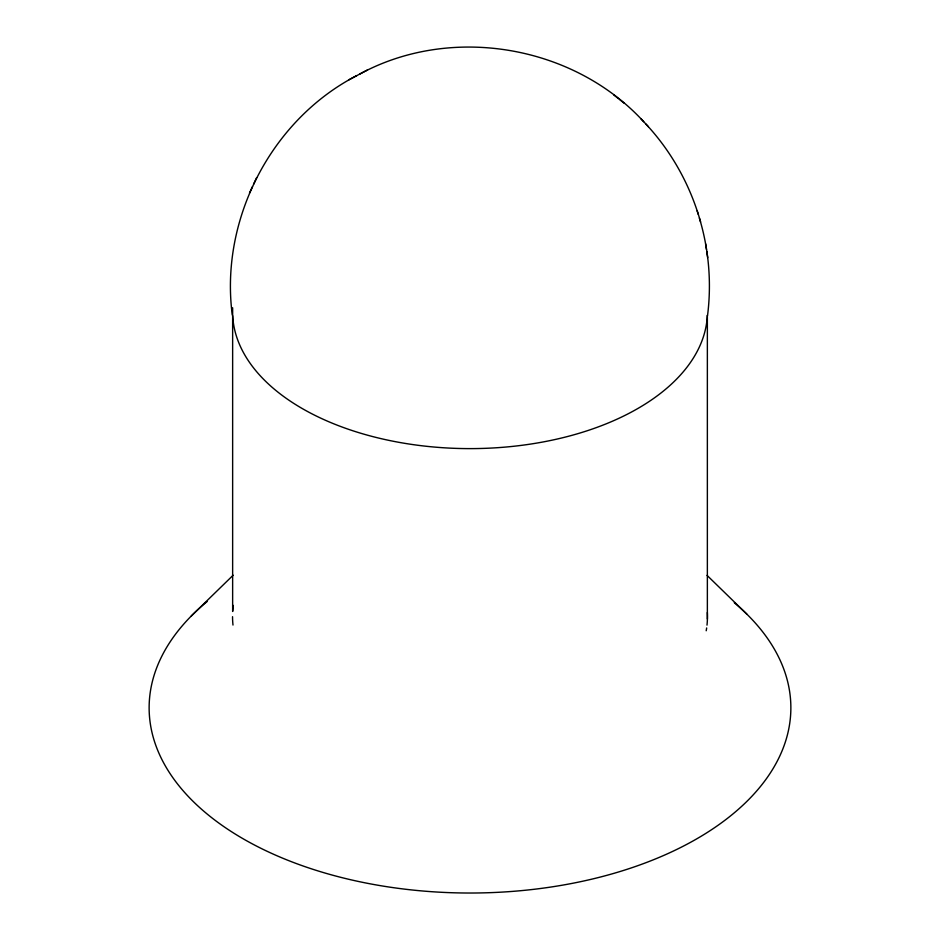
<?xml version="1.0" encoding="UTF-8"?>
<svg xmlns="http://www.w3.org/2000/svg" width="940" height="940" viewBox="0 0 940 940"><rect width="100%" height="100%" fill="white"/><g stroke="black" fill="none" stroke-linecap="round" stroke-linejoin="round"><path stroke-width="1.41" d="M707.538 315.582C711.686 282.999 708.889 249.488 699.384 218.045M356.73 75.635C271.155 119.815 219.713 219.713 232.297 315.029M249.511 192.97L252.484 186.613M253.589 184.193L256.644 177.648M191.243 616.053L233.155 575.221M359.785 74.049C451.141 24.323 573.459 45.108 643.689 121.683M348.998 79.736L367.505 69.96M613.726 94.87L618.673 98.829M619.648 99.581L624.231 103.247M707.033 575.362L746.889 614.184M645.898 124.056C671.677 151.645 690.454 185.638 700.582 221.981M640.857 118.663L648.389 126.7M697.186 210.866L698.22 214.297M705.599 243.777L706.469 249.535M706.739 251.403L707.702 257.666M707.362 315.264L707.362 618.978M232.638 307.779L232.638 611.482M707.338 612.516A237.456 137.087 0 0 1 706.998 625.135M706.657 627.943A237.456 137.087 0 0 1 706.198 630.764M232.991 625.053A237.456 137.087 0 0 1 232.544 616.687M232.744 611.07A237.456 137.087 0 0 1 233.343 605.442M707.338 315.734A237.456 137.087 0 0 1 469.977 448.615A237.456 137.087 0 0 1 232.662 315.699M734.293 602.74A320.857 185.239 0 0 1 682.029 846.811A320.857 185.239 0 0 1 256.056 845.836A320.857 185.239 0 0 1 207.176 601.518"/></g></svg>
